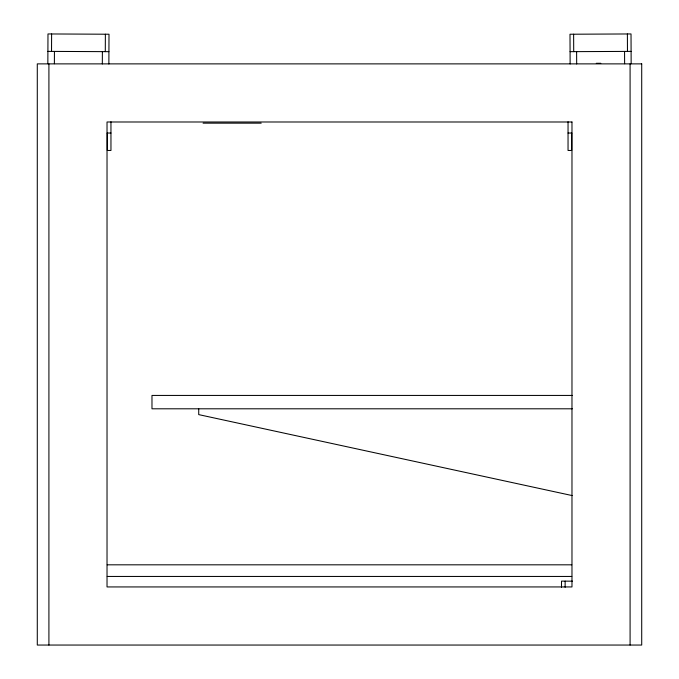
<?xml version="1.0" encoding="UTF-8"?>
<svg xmlns="http://www.w3.org/2000/svg" width="679" height="679" viewBox="0 0 679 679"><rect width="100%" height="100%" fill="white"/><g stroke="black" fill="none" stroke-linecap="round" stroke-linejoin="round"><path stroke-width="1.02" d="M47.844 63.69L47.98 33.95L109.005 34.23L108.869 63.97M51.536 51.4L51.612 33.967M54.379 63.724L54.439 51.417M102.325 63.945L102.385 51.638M105.287 51.646L105.372 34.213M561.491 587.276L561.516 581.122L572.533 581.173M565.123 587.293L565.149 581.139M570.08 51.663L631.097 51.383M596.306 63.291L600.813 63.291M203.072 123.154L261.186 123.154M107.214 133.033L110.957 133.033M568.043 133.033L571.786 133.033M572.304 395.433L151.977 395.433L151.977 408.8L572.304 408.8M107.24 564.818L571.76 564.818M107.24 576.446L571.76 576.446M47.903 51.383L108.92 51.663M572.151 495.568L198.726 414.614L198.726 408.8M631.156 63.69L631.02 33.95L569.995 34.23L570.131 63.97M627.388 33.967L627.464 51.4M624.561 51.417L624.621 63.724M576.615 51.638L576.675 63.945M573.628 34.213L573.713 51.646M630.087 63.877L630.087 645.05M571.676 133.033L571.676 150.466L568.043 150.466L568.043 121.753M110.957 121.753L110.957 150.466L107.324 150.466L107.324 133.033M48.913 63.877L48.913 645.05M641.714 63.877L37.286 63.877L37.286 645.05L641.714 645.05L641.714 63.877M571.973 121.991L107.027 121.991L107.027 586.936L571.973 586.936L571.973 121.991"/></g></svg>
